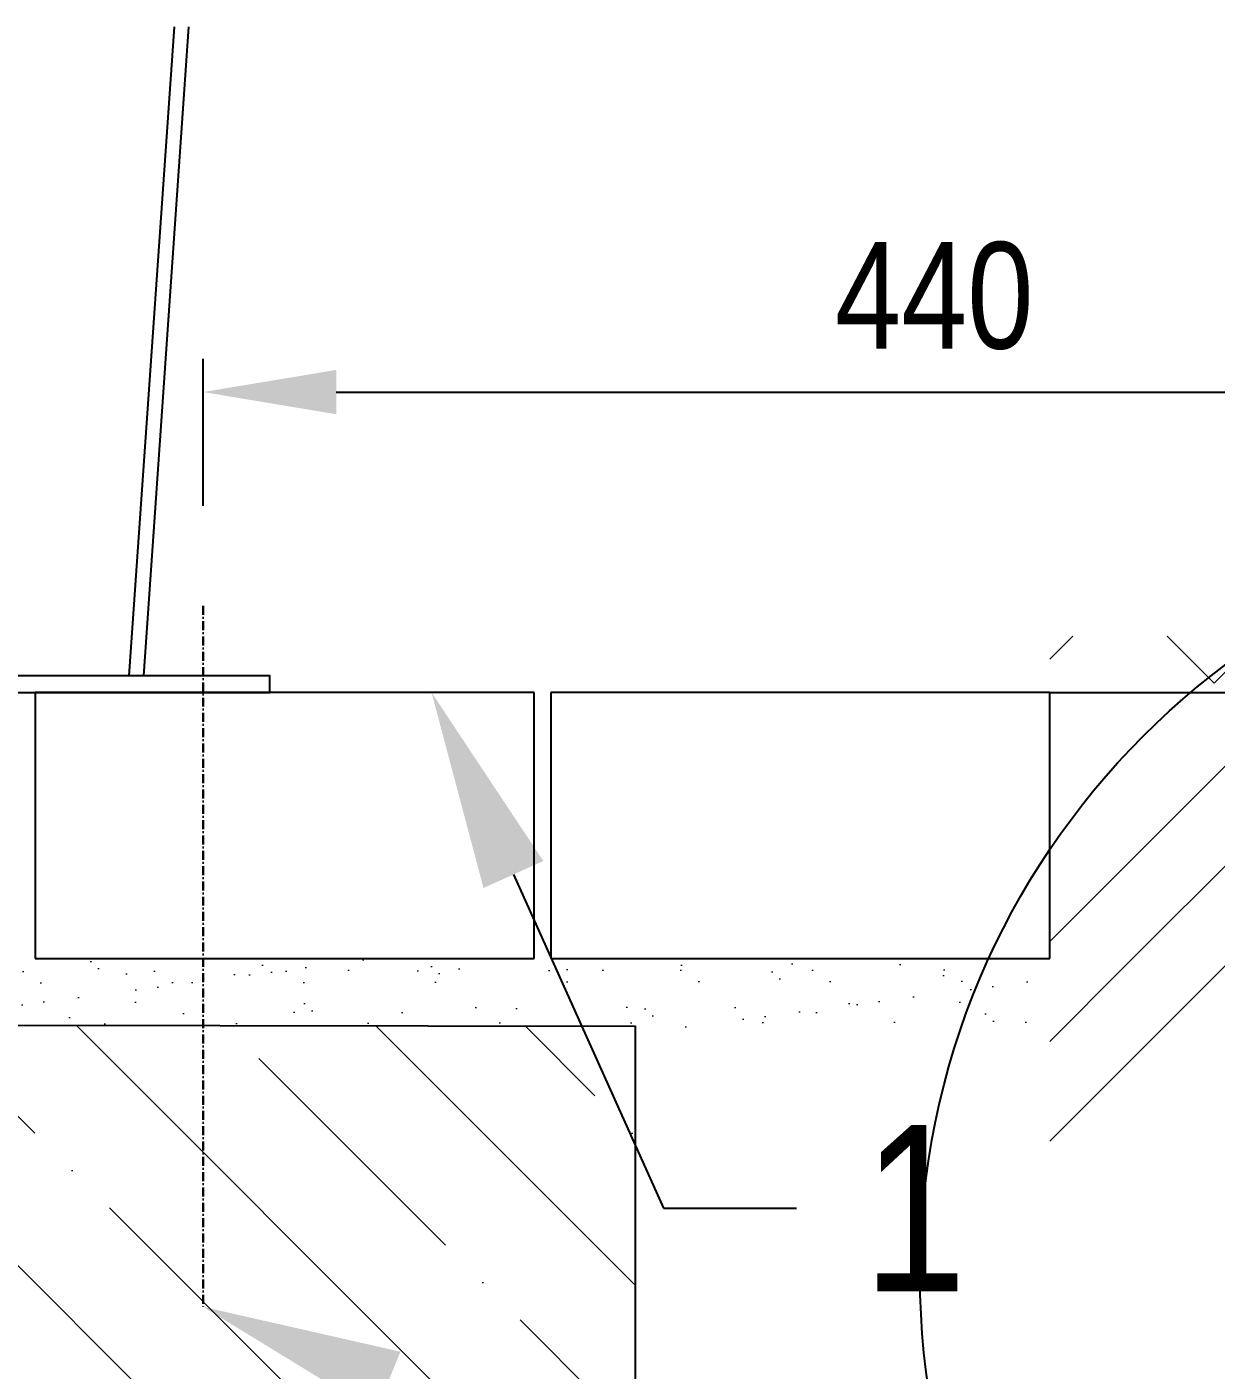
# Model space of a CAD drawing. Header units: millimetres. Extents: x 11004 to 16944, y 3085 to 7285.
# Drawn here: x 13327.9 to 13685.4, y 5406.8 to 5810.4 of the extents above; entities that cross this region are included whole.
import ezdxf
from ezdxf import colors
from ezdxf.entities.mleader import LeaderData, LeaderLine
from ezdxf.math import Vec2, Vec3

# ---------------------------------------------------------------- set-up
doc = ezdxf.new("R2010")
doc.units = ezdxf.units.MM
doc.header["$LTSCALE"] = 0.3
doc.linetypes.add('DashDot', pattern=[15, 9, -3, 0, -3])
doc.layers.add('SRAFY', color=251, linetype='Continuous', lineweight=13)
doc.styles.add('SEACAD_Arial', font='arial.ttf', dxfattribs={"width": 0.8})
doc.dimstyles.new('ISO-25', dxfattribs={"dimtxt": 1.6, "dimasz": 2, "dimexe": 0.5, "dimexo": 1.5, "dimtad": 1, "dimdec": 0, "dimtxsty": 'SEACAD_Arial', "dimcen": 2, "dimadec": 0, "dimazin": 0, "dimtfac": 1, "dimtdec": 0, "dimtmove": 0, "dimatfit": 3, "dimfxl": 1, "dimarcsym": 0})

# ---------------------------------------------------------------- blocks, each defined once
blk = doc.blocks.new('*D141')
at = {"color": 0, "lineweight": -2, "transparency": 16777216}
for p, q in [((13380.94, 5666.47), (13380.94, 5710.71)), ((13820.46, 5666.47), (13820.46, 5710.71)), ((13420.94, 5700.71), (13780.46, 5700.71))]:
    blk.add_line(p, q, dxfattribs=at)
at = {"color": 0, "transparency": 16777216}
for points in [[(13420.94, 5707.37), (13420.94, 5694.04), (13380.94, 5700.71)], [(13780.46, 5707.37), (13780.46, 5694.04), (13820.46, 5700.71)]]:
    blk.add_solid(points, dxfattribs=at)
at = {"layer": 'Defpoints', "color": 0, "transparency": 16777216}
for p in [(13820.46, 5700.71), (13380.94, 5636.47), (13820.46, 5636.47)]:
    blk.add_point(p, dxfattribs=at)
at = {"color": 0, "transparency": 16777216, "insert": (13600.7, 5729.55), "char_height": 32, "attachment_point": 5, "style": 'SEACAD_Arial'}
blk.add_mtext('440', dxfattribs=at)

msp = doc.modelspace()

# ---------------------------------------------------------------- hatches: boundary and pattern name
at = {"layer": 'SRAFY'}
h = msp.add_hatch(dxfattribs=at)
h.set_pattern_fill('TERACO', color=256, scale=20)
h.set_pattern_definition([(45, (6840, 295.79), (-28.28427, 28.28427), [20, -20]), (135, (6896.57, 295.79), (-28.28427, -28.28427), [20, -20])])
h.paths.add_polyline_path([(13635.45, 5610.45), (13635.45, 5633.48), (14030.38, 5633.48), (14030.38, 5610.46)])
h = msp.add_hatch(dxfattribs=at)
h.set_pattern_fill('GOST_GROUND', color=256, scale=10)
h.set_pattern_definition([(45, (6840, 295.79), (141.4214, -9e-15), [200]), (45, (6870, 295.79), (141.4214, -9e-15), [200]), (45, (6900, 295.79), (141.4214, -9e-15), [200])])
h.paths.add_polyline_path([(13695.44, 5462.78), (13635.44, 5461.61), (13635.45, 5610.45), (14030.45, 5610.44), (14030.45, 5463.03), (13945.48, 5463.03), (13945.48, 5560.56), (13695.44, 5560.55)])
h = msp.add_hatch(dxfattribs=at)
h.set_pattern_fill('AR-SAND', color=256, scale=0.5)
h.set_pattern_definition([(37.5, (6640, 295.79), (-0.800016, 24.47066), [0, -19.304, 0, -21.59, 0, -20.6375]), (7.5, (6640, 295.79), (22.47616, 35.84126), [0, -10.414, 0, -17.399, 0, -6.6675]), (327.5, (6624.38, 295.79), (39.54962, 0.07186), [0, -6.35, 0, -22.86, 0, -29.845]), (317.5, (6624.38, 295.79), (38.17782, 11.14647), [0, -3.175, 0, -14.986, 0, -17.145])])
h.paths.add_polyline_path([(13175.45, 5530.45), (13175.45, 5510.49), (13205.98, 5510.45), (13325.95, 5510.28), (13325.95, 5530.45)])
h.paths.add_polyline_path([(13635.45, 5509.28), (13635.45, 5529.63), (13325.95, 5530.45), (13325.95, 5510.28), (13455.95, 5510.1)])
h = msp.add_hatch(dxfattribs=at)
h.set_pattern_fill('ANSI35', color=256, scale=10, angle=90)
h.set_pattern_definition([(135, (6640, 0), (-44.9013, -44.9013), []), (135, (6640, 44.9), (-44.9013, -44.9013), [79.375, -15.875, 0, -15.875])])
h.paths.add_polyline_path([(13260.97, 5510.45), (13260.97, 5260.11), (13510.98, 5260.11), (13510.94, 5510.1)])

# ---------------------------------------------------------------- linework, layer by layer
for p, q in [((13372.21, 5810.45), (13358.58, 5615.45)), ((13376.53, 5810.45), (13363.04, 5615.45)), ((13635.45, 5610.44), (14030.45, 5610.44))]:
    msp.add_line(p, q)
at = {"linetype": 'DashDot', "lineweight": 30}
msp.add_line((13380.94, 5636.47), (13380.94, 5425.81), dxfattribs=at)
at = {"lineweight": 15}
msp.add_line((13305.94, 5610.45), (13355.94, 5610.45), dxfattribs=at)
at = {"color": 7, "linetype": 'Continuous'}
for p, q in [((13480.45, 5610.45), (13330.45, 5610.45)), ((13330.45, 5610.45), (13330.45, 5530.45)), ((13480.45, 5530.45), (13480.45, 5610.45)), ((13635.45, 5610.45), (13485.45, 5610.45)), ((13485.45, 5610.45), (13485.45, 5530.45)), ((13635.45, 5530.45), (13635.45, 5610.45)), ((13330.45, 5530.45), (13480.45, 5530.45)), ((13485.45, 5530.45), (13635.45, 5530.45))]:
    msp.add_line(p, q, dxfattribs=at)
for points in [[(13300.94, 5610.45), (13400.94, 5610.45), (13400.94, 5615.45), (13300.94, 5615.45)], [(13260.97, 5260.11), (13510.98, 5260.11), (13510.94, 5510.1), (13260.97, 5510.45)]]:
    msp.add_lwpolyline(points, close=True)
msp.add_circle((13825.44, 5435.38), 229.01)

# ---------------------------------------------------------------- dimensions: what is measured, and where the dimension line sits
dim = msp.add_linear_dim(base=(13820.46, 5700.71), p1=(13380.94, 5636.47), p2=(13820.46, 5636.47), dimstyle='ISO-25', override={"dimscale": 0, "dimrnd": 10})
dim.commit()
dim.dimension.update_dxf_attribs({"geometry": '*D141', "text_midpoint": (13600.7, 5729.55)})

# ---------------------------------------------------------------- leaders
ml = msp.add_multileader_mtext('Standard')
ml.set_content('1', color=256, style='SEACAD_Arial')
ml.set_leader_properties()
ml.build(insert=Vec2(0, 0))
ml.multileader.update_dxf_attribs({"text_right_attachment_type": 6, "dogleg_length": 2, "arrow_head_size": 60, "scale": 20})
ctx = ml.context
ctx.base_point, ctx.scale, ctx.char_height, ctx.arrow_head_size, ctx.landing_gap_size, ctx.plane_origin = Vec3(13559.34, 5455.43), 20, 50, 60, 20, Vec3(13460.44, 5610.45)
ctx.right_attachment = 6
notes = []
notes.append((ctx, [(0, (1, 1, 0), (13519.34, 5455.43), (1, 0), 40, [(0, [(13449.59, 5610.45)], 0, [])])]))
ctx.mtext.insert, ctx.mtext.flow_direction = Vec3(13579.34, 5480.43), 5
ml = msp.add_multileader_mtext('Standard')
ml.set_content('2', color=256, style='SEACAD_Arial')
ml.set_leader_properties()
ml.build(insert=Vec2(0, 0))
ml.multileader.update_dxf_attribs({"text_right_attachment_type": 6, "dogleg_length": 2, "arrow_head_size": 60, "scale": 20})
ctx = ml.context
ctx.base_point, ctx.scale, ctx.char_height, ctx.arrow_head_size, ctx.landing_gap_size, ctx.plane_origin = Vec3(13551.02, 5372.89), 20, 50, 60, 20, Vec3(13380.94, 5425.81)
ctx.right_attachment = 6
notes.append((ctx, [(0, (1, 1, 0), (13511.02, 5372.89), (1, 0), 40, [(0, [(13380.94, 5425.81)], 0, [])])]))
ctx.mtext.insert, ctx.mtext.flow_direction = Vec3(13571.02, 5397.89), 5
for ctx, leaders in notes:
    for number, flags, end, landing, length, lines in leaders:
        leader = LeaderData()
        leader.index, (leader.has_last_leader_line, leader.has_dogleg_vector, leader.attachment_direction) = number, flags
        leader.last_leader_point, leader.dogleg_vector, leader.dogleg_length = Vec3(end), Vec3(landing), length
        for number, points, colour, breaks in lines:
            line = LeaderLine()
            line.index, line.vertices, line.color, line.breaks = number, Vec3.list(points), colors.encode_raw_color(colour), breaks
            leader.lines.append(line)
        ctx.leaders.append(leader)

doc.saveas('drawing.dxf')
